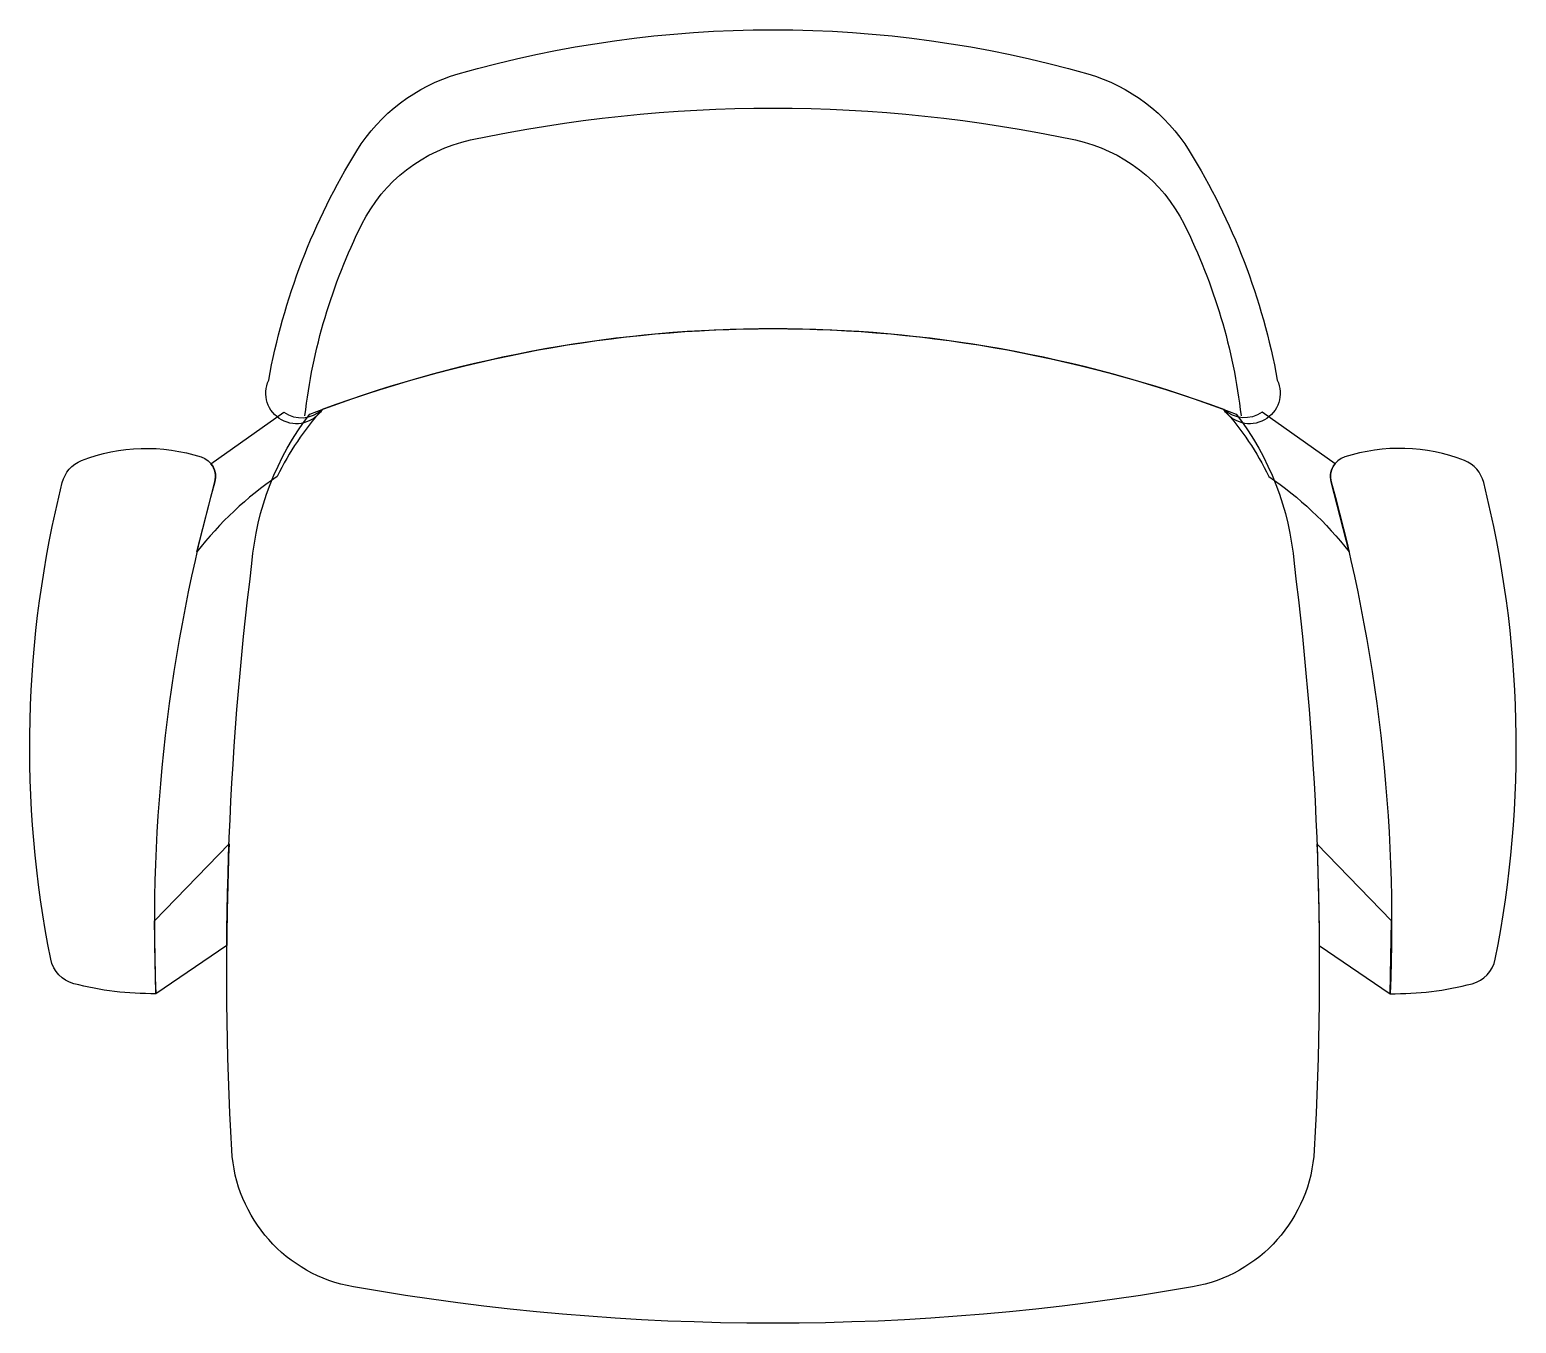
# Model space of a CAD drawing. Header units: millimetres. Extents: x -328 to 328, y -285 to 285.
import ezdxf

# ---------------------------------------------------------------- set-up
doc = ezdxf.new("R2010")
doc.units = ezdxf.units.MM
doc.header["$LTSCALE"] = 0.001

msp = doc.modelspace()

# ---------------------------------------------------------------- linework, layer by layer
for points in [[(-199, 117.8, -0.93738), (-222.6, 130.8, -0.094296), (-183.7, 232, -0.186531), (-138.9, 266, -0.140142), (138.9, 266, -0.186531), (183.7, 232, -0.094296), (222.6, 130.8, -0.93738), (199, 117.8, 0.179292), (-199, 117.8)], [(-206.6, 115.1, -0.086937), (-181.5, 199.6, -0.228176), (-133.5, 236.8, -0.105592), (133.5, 236.8, -0.228176), (181.5, 199.6, -0.086937), (206.6, 115.1)], [(-185.2, -269.4, -0.348626), (-238.9, -209, -0.045104), (-230, 49.9, -0.144264), (-204.5, 115.8, -0.184592), (204.5, 115.8, -0.144264), (230, 49.9, -0.045104), (238.9, -209, -0.348626), (185.2, -269.4, -0.086788), (-185.2, -269.4)], [(-218.8, 88.3, 0.078585), (-254.3, 55), (-246.4, 85.9, 0.240303), (-248.1, 93.9), (-215.9, 116.6, 0.352804), (-199, 117.8, 0.07142), (-218.8, 88.3)], [(218.8, 88.3, -0.078585), (254.3, 55), (246.4, 85.9, -0.240303), (248.1, 93.9), (215.9, 116.6, -0.352804), (199, 117.8, -0.07142), (218.8, 88.3)], [(-272.4, -140, -0.067639), (-308.6, -135.6, -0.287146), (-318.8, -124.8, -0.111108), (-313.7, 85.6, -0.244023), (-305.2, 95.3, -0.172581), (-252.4, 96.9, -0.405201), (-246.4, 85.9, 0.078482), (-272.4, -140)], [(272.4, -140, 0.067639), (308.6, -135.6, 0.287146), (318.8, -124.8, 0.111108), (313.7, 85.6, 0.244023), (305.2, 95.3, 0.172581), (252.4, 96.9, 0.405201), (246.4, 85.9, -0.078482), (272.4, -140)], [(-241.1, -118.7), (-272.4, -140), (-273, -107.9), (-240.1, -73.8, 0.007804), (-241.1, -118.7)], [(241.1, -118.7), (272.4, -140), (273, -107.9), (240.1, -73.8, -0.007804), (241.1, -118.7)]]:
    msp.add_lwpolyline(points, format="xyb")

doc.saveas('drawing.dxf')
